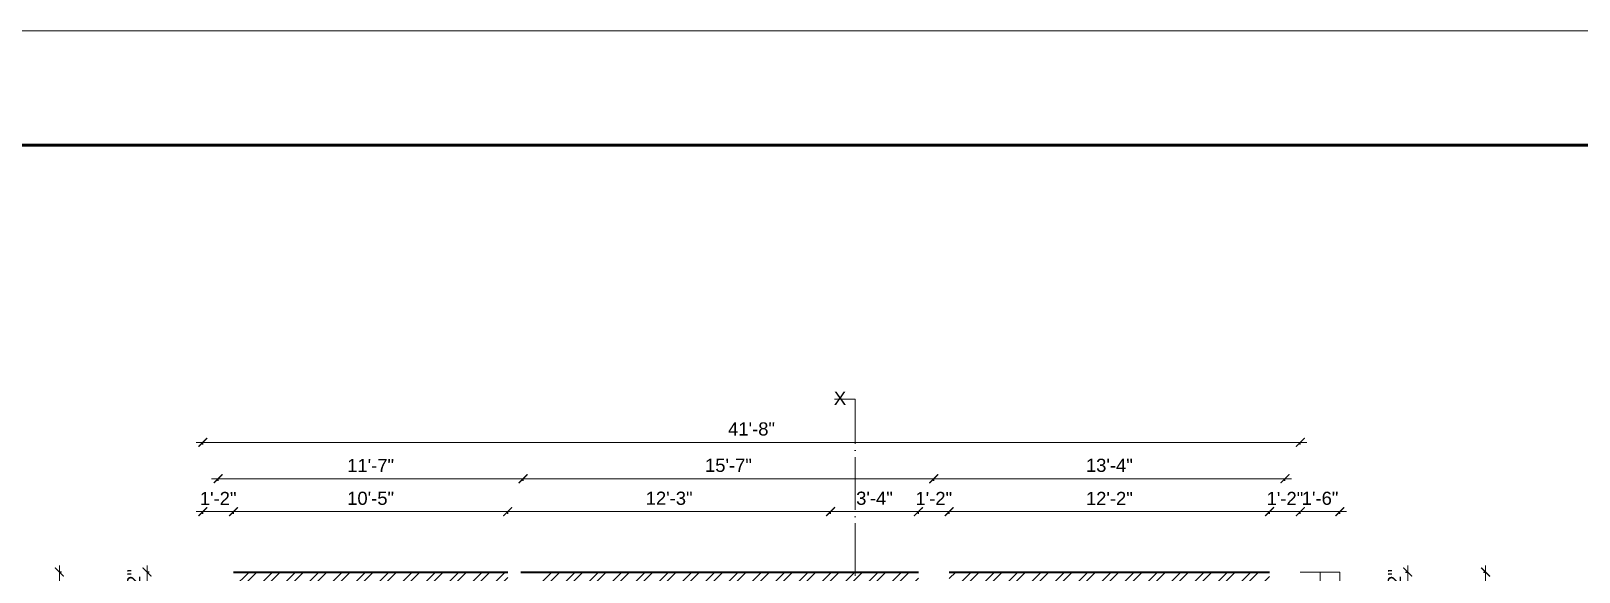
# Model space of a CAD drawing. Header units: inches. Extents: x -12071822 to 12321209, y -1222525 to 1319227.
# Drawn here: x 117110 to 117815, y 38097 to 38344 of the extents above; entities that cross this region are included whole.
import ezdxf

# ---------------------------------------------------------------- set-up
doc = ezdxf.new("R2010")
doc.units = ezdxf.units.IN
doc.header["$MEASUREMENT"] = 0
doc.header["$PDMODE"] = 35
doc.linetypes.add('ACAD_ISO04W100', pattern=[30, 24, -3, 0, -3])
for name, color, linetype, lineweight in [('BORDER', 7, 'Continuous', 60), ('Dimension', 130, 'Continuous', 9), ('Hatch', 9, 'Continuous', 9), ('SECTION', 7, 'ACAD_ISO04W100', 18), ('TEXT', 255, 'Continuous', 35), ('Walls', 11, 'Continuous', 35), ('Window', 3, 'Continuous', 0), ('Windows', 151, 'Continuous', 15)]:
    doc.layers.add(name, color=color, linetype=linetype, lineweight=lineweight)
doc.styles.get("Standard").update_dxf_attribs({"font": 'arial.ttf'})
doc.dimstyles.get("Standard").update_dxf_attribs({"dimtxt": 6, "dimasz": 4, "dimexe": 0, "dimexo": 6, "dimgap": 3, "dimtad": 1, "dimdec": 0, "dimzin": 0, "dimdsep": 46, "dimlunit": 4, "dimtxsty": 'Standard', "dimblk": 'ARCHTICK', "dimcen": 0.09, "dimdle": 3, "dimclrd": 256, "dimadec": 0, "dimazin": 0, "dimtfac": 1, "dimtdec": 0, "dimtofl": 0, "dimtmove": 0, "dimatfit": 3, "dimfxl": 1, "dimfxlon": 1, "dimtolj": 1, "dimtzin": 0, "dimlwd": -1, "dimarcsym": 0})
pattern_1 = [(45, (-5399.04, -708.714), (-5.30330086, 5.30330086), []), (45, (-5395.504, -708.714), (-5.30330086, 5.30330086), [])]

# ---------------------------------------------------------------- blocks, each defined once
blk = doc.blocks.new('_ArchTick')
at = {"color": 0, "linetype": 'ByBlock', "const_width": 0.15}
blk.add_lwpolyline([(-0.5, -0.5), (0.5, 0.5)], dxfattribs=at)
blk = doc.blocks.new('*D1620')
at = {"layer": 'Defpoints', "color": 0, "transparency": 16777216}
for p in [(117202.36, 38124.52), (117188.36, 38096.99), (117202.36, 38096.99)]:
    blk.add_point(p, dxfattribs=at)
at = {"layer": 'Dimension', "transparency": 16777216}
blk.add_line((117185.36, 38124.52), (117205.36, 38124.52), dxfattribs=at)
at = {"layer": 'Dimension', "color": 0, "lineweight": -2, "transparency": 16777216}
for p, q in [((117188.36, 38123.52), (117188.36, 38124.52)), ((117202.36, 38123.52), (117202.36, 38124.52))]:
    blk.add_line(p, q, dxfattribs=at)
at = {"layer": 'Dimension', "transparency": 16777216, "xscale": 4, "yscale": 4, "zscale": 4, "rotation": 180}
blk.add_blockref('_ArchTick', (117188.36, 38124.52), dxfattribs=at)
at = {"layer": 'Dimension', "transparency": 16777216, "xscale": 4, "yscale": 4, "zscale": 4}
blk.add_blockref('_ArchTick', (117202.36, 38124.52), dxfattribs=at)
at = {"layer": 'Dimension', "color": 0, "lineweight": -2, "transparency": 16777216, "insert": (117195.36, 38130.53), "char_height": 6, "attachment_point": 5}
blk.add_mtext('\\A1;1\'-2"', dxfattribs=at)
blk = doc.blocks.new('*D1621')
at = {"layer": 'Defpoints', "color": 0, "transparency": 16777216}
for p in [(117327.18, 38124.52), (117202.36, 38096.99), (117327.18, 38096.99)]:
    blk.add_point(p, dxfattribs=at)
at = {"layer": 'Dimension', "transparency": 16777216}
blk.add_line((117199.36, 38124.52), (117330.18, 38124.52), dxfattribs=at)
at = {"layer": 'Dimension', "color": 0, "lineweight": -2, "transparency": 16777216}
for p, q in [((117202.36, 38123.52), (117202.36, 38124.52)), ((117327.18, 38123.52), (117327.18, 38124.52))]:
    blk.add_line(p, q, dxfattribs=at)
at = {"layer": 'Dimension', "transparency": 16777216, "xscale": 4, "yscale": 4, "zscale": 4, "rotation": 180}
blk.add_blockref('_ArchTick', (117202.36, 38124.52), dxfattribs=at)
at = {"layer": 'Dimension', "transparency": 16777216, "xscale": 4, "yscale": 4, "zscale": 4}
blk.add_blockref('_ArchTick', (117327.18, 38124.52), dxfattribs=at)
at = {"layer": 'Dimension', "color": 0, "lineweight": -2, "transparency": 16777216, "insert": (117264.77, 38130.58), "char_height": 6, "attachment_point": 5}
blk.add_mtext('\\A1;10\'-5"', dxfattribs=at)
blk = doc.blocks.new('*D1622')
at = {"layer": 'Defpoints', "color": 0, "transparency": 16777216}
for p in [(117528.18, 38124.52), (117514.18, 38096.99), (117528.18, 38096.99)]:
    blk.add_point(p, dxfattribs=at)
at = {"layer": 'Dimension', "transparency": 16777216}
blk.add_line((117511.18, 38124.52), (117531.18, 38124.52), dxfattribs=at)
at = {"layer": 'Dimension', "color": 0, "lineweight": -2, "transparency": 16777216}
for p, q in [((117514.18, 38123.52), (117514.18, 38124.52)), ((117528.18, 38123.52), (117528.18, 38124.52))]:
    blk.add_line(p, q, dxfattribs=at)
at = {"layer": 'Dimension', "transparency": 16777216, "xscale": 4, "yscale": 4, "zscale": 4, "rotation": 180}
blk.add_blockref('_ArchTick', (117514.18, 38124.52), dxfattribs=at)
at = {"layer": 'Dimension', "transparency": 16777216, "xscale": 4, "yscale": 4, "zscale": 4}
blk.add_blockref('_ArchTick', (117528.18, 38124.52), dxfattribs=at)
at = {"layer": 'Dimension', "color": 0, "lineweight": -2, "transparency": 16777216, "insert": (117521.18, 38130.53), "char_height": 6, "attachment_point": 5}
blk.add_mtext('\\A1;1\'-2"', dxfattribs=at)
blk = doc.blocks.new('*D1623')
at = {"layer": 'Defpoints', "color": 0, "transparency": 16777216}
for p in [(117674.05, 38124.52), (117528.18, 38096.99), (117674.05, 38096.99)]:
    blk.add_point(p, dxfattribs=at)
at = {"layer": 'Dimension', "transparency": 16777216}
blk.add_line((117525.18, 38124.52), (117677.05, 38124.52), dxfattribs=at)
at = {"layer": 'Dimension', "color": 0, "lineweight": -2, "transparency": 16777216}
for p, q in [((117528.18, 38123.52), (117528.18, 38124.52)), ((117674.05, 38123.52), (117674.05, 38124.52))]:
    blk.add_line(p, q, dxfattribs=at)
at = {"layer": 'Dimension', "transparency": 16777216, "xscale": 4, "yscale": 4, "zscale": 4, "rotation": 180}
blk.add_blockref('_ArchTick', (117528.18, 38124.52), dxfattribs=at)
at = {"layer": 'Dimension', "transparency": 16777216, "xscale": 4, "yscale": 4, "zscale": 4}
blk.add_blockref('_ArchTick', (117674.05, 38124.52), dxfattribs=at)
at = {"layer": 'Dimension', "color": 0, "lineweight": -2, "transparency": 16777216, "insert": (117601.12, 38130.53), "char_height": 6, "attachment_point": 5}
blk.add_mtext('\\A1;12\'-2"', dxfattribs=at)
blk = doc.blocks.new('*D1624')
at = {"layer": 'Defpoints', "color": 0, "transparency": 16777216}
for p in [(117688.05, 38124.52), (117674.05, 38096.99), (117688.05, 38096.99)]:
    blk.add_point(p, dxfattribs=at)
at = {"layer": 'Dimension', "transparency": 16777216}
blk.add_line((117671.05, 38124.52), (117691.05, 38124.52), dxfattribs=at)
at = {"layer": 'Dimension', "color": 0, "lineweight": -2, "transparency": 16777216}
for p, q in [((117674.05, 38123.52), (117674.05, 38124.52)), ((117688.05, 38123.52), (117688.05, 38124.52))]:
    blk.add_line(p, q, dxfattribs=at)
at = {"layer": 'Dimension', "transparency": 16777216, "xscale": 4, "yscale": 4, "zscale": 4, "rotation": 180}
blk.add_blockref('_ArchTick', (117674.05, 38124.52), dxfattribs=at)
at = {"layer": 'Dimension', "transparency": 16777216, "xscale": 4, "yscale": 4, "zscale": 4}
blk.add_blockref('_ArchTick', (117688.05, 38124.52), dxfattribs=at)
at = {"layer": 'Dimension', "color": 0, "lineweight": -2, "transparency": 16777216, "insert": (117681.05, 38130.53), "char_height": 6, "attachment_point": 5}
blk.add_mtext('\\A1;1\'-2"', dxfattribs=at)
blk = doc.blocks.new('*D1625')
at = {"layer": 'Defpoints', "color": 0, "transparency": 16777216}
for p in [(117334.18, 38139.54), (117195.36, 38096.99), (117334.18, 38096.99)]:
    blk.add_point(p, dxfattribs=at)
at = {"layer": 'Dimension', "transparency": 16777216}
blk.add_line((117192.36, 38139.54), (117337.18, 38139.54), dxfattribs=at)
at = {"layer": 'Dimension', "color": 0, "lineweight": -2, "transparency": 16777216}
for p, q in [((117195.36, 38138.54), (117195.36, 38139.54)), ((117334.18, 38138.54), (117334.18, 38139.54))]:
    blk.add_line(p, q, dxfattribs=at)
at = {"layer": 'Dimension', "transparency": 16777216, "xscale": 4, "yscale": 4, "zscale": 4, "rotation": 180}
blk.add_blockref('_ArchTick', (117195.36, 38139.54), dxfattribs=at)
at = {"layer": 'Dimension', "transparency": 16777216, "xscale": 4, "yscale": 4, "zscale": 4}
blk.add_blockref('_ArchTick', (117334.18, 38139.54), dxfattribs=at)
at = {"layer": 'Dimension', "color": 0, "lineweight": -2, "transparency": 16777216, "insert": (117264.77, 38145.55), "char_height": 6, "attachment_point": 5}
blk.add_mtext('\\A1;11\'-7"', dxfattribs=at)
blk = doc.blocks.new('*D1626')
at = {"layer": 'Defpoints', "color": 0, "transparency": 16777216}
for p in [(117521.18, 38139.54), (117334.18, 38096.99), (117521.18, 38096.99)]:
    blk.add_point(p, dxfattribs=at)
at = {"layer": 'Dimension', "transparency": 16777216}
blk.add_line((117331.18, 38139.54), (117524.18, 38139.54), dxfattribs=at)
at = {"layer": 'Dimension', "color": 0, "lineweight": -2, "transparency": 16777216}
for p, q in [((117334.18, 38138.54), (117334.18, 38139.54)), ((117521.18, 38138.54), (117521.18, 38139.54))]:
    blk.add_line(p, q, dxfattribs=at)
at = {"layer": 'Dimension', "transparency": 16777216, "xscale": 4, "yscale": 4, "zscale": 4, "rotation": 180}
blk.add_blockref('_ArchTick', (117334.18, 38139.54), dxfattribs=at)
at = {"layer": 'Dimension', "transparency": 16777216, "xscale": 4, "yscale": 4, "zscale": 4}
blk.add_blockref('_ArchTick', (117521.18, 38139.54), dxfattribs=at)
at = {"layer": 'Dimension', "color": 0, "lineweight": -2, "transparency": 16777216, "insert": (117427.68, 38145.6), "char_height": 6, "attachment_point": 5}
blk.add_mtext('\\A1;15\'-7"', dxfattribs=at)
blk = doc.blocks.new('*D1627')
at = {"layer": 'Defpoints', "color": 0, "transparency": 16777216}
for p in [(117681.05, 38139.54), (117521.18, 38096.99), (117681.05, 38096.99)]:
    blk.add_point(p, dxfattribs=at)
at = {"layer": 'Dimension', "transparency": 16777216}
blk.add_line((117518.18, 38139.54), (117684.05, 38139.54), dxfattribs=at)
at = {"layer": 'Dimension', "color": 0, "lineweight": -2, "transparency": 16777216}
for p, q in [((117521.18, 38138.54), (117521.18, 38139.54)), ((117681.05, 38138.54), (117681.05, 38139.54))]:
    blk.add_line(p, q, dxfattribs=at)
at = {"layer": 'Dimension', "transparency": 16777216, "xscale": 4, "yscale": 4, "zscale": 4, "rotation": 180}
blk.add_blockref('_ArchTick', (117521.18, 38139.54), dxfattribs=at)
at = {"layer": 'Dimension', "transparency": 16777216, "xscale": 4, "yscale": 4, "zscale": 4}
blk.add_blockref('_ArchTick', (117681.05, 38139.54), dxfattribs=at)
at = {"layer": 'Dimension', "color": 0, "lineweight": -2, "transparency": 16777216, "insert": (117601.12, 38145.6), "char_height": 6, "attachment_point": 5}
blk.add_mtext('\\A1;13\'-4"', dxfattribs=at)
blk = doc.blocks.new('*D1557')
at = {"layer": 'Defpoints', "color": 0, "transparency": 16777216}
for p in [(117688.05, 38156.11), (117188.36, 38096.99), (117688.05, 38096.99)]:
    blk.add_point(p, dxfattribs=at)
at = {"layer": 'Dimension', "transparency": 16777216}
blk.add_line((117185.36, 38156.11), (117691.05, 38156.11), dxfattribs=at)
at = {"layer": 'Dimension', "color": 0, "lineweight": -2, "transparency": 16777216}
for p, q in [((117188.36, 38155.11), (117188.36, 38156.11)), ((117688.05, 38155.11), (117688.05, 38156.11))]:
    blk.add_line(p, q, dxfattribs=at)
at = {"layer": 'Dimension', "transparency": 16777216, "xscale": 4, "yscale": 4, "zscale": 4, "rotation": 180}
blk.add_blockref('_ArchTick', (117188.36, 38156.11), dxfattribs=at)
at = {"layer": 'Dimension', "transparency": 16777216, "xscale": 4, "yscale": 4, "zscale": 4}
blk.add_blockref('_ArchTick', (117688.05, 38156.11), dxfattribs=at)
at = {"layer": 'Dimension', "color": 0, "lineweight": -2, "transparency": 16777216, "insert": (117438.21, 38162.17), "char_height": 6, "attachment_point": 5}
blk.add_mtext('\\A1;41\'-8"', dxfattribs=at)
blk = doc.blocks.new('*D1628')
at = {"layer": 'Defpoints', "color": 0, "transparency": 16777216}
for p in [(117188.36, 38096.99), (117162.96, 38082.99), (117188.36, 38082.99)]:
    blk.add_point(p, dxfattribs=at)
at = {"layer": 'Dimension', "transparency": 16777216}
blk.add_line((117162.96, 38099.99), (117162.96, 38079.99), dxfattribs=at)
at = {"layer": 'Dimension', "color": 0, "lineweight": -2, "transparency": 16777216}
for p, q in [((117163.96, 38096.99), (117162.96, 38096.99)), ((117163.96, 38082.99), (117162.96, 38082.99))]:
    blk.add_line(p, q, dxfattribs=at)
at = {"layer": 'Dimension', "transparency": 16777216, "xscale": 4, "yscale": 4, "zscale": 4}
for p, rotation in [((117162.96, 38096.99), 90), ((117162.96, 38082.99), 270)]:
    blk.add_blockref('_ArchTick', p, dxfattribs=dict(at, rotation=rotation))
at = {"layer": 'Dimension', "color": 0, "lineweight": -2, "transparency": 16777216, "insert": (117156.95, 38089.99), "char_height": 6, "attachment_point": 5, "rotation": 90}
blk.add_mtext('\\A1;1\'-2"', dxfattribs=at)
blk = doc.blocks.new('*D1558')
at = {"layer": 'Defpoints', "color": 0, "transparency": 16777216}
for p in [(117188.36, 38096.99), (117123.05, 37844.49), (117313.18, 37844.49)]:
    blk.add_point(p, dxfattribs=at)
at = {"layer": 'Dimension', "transparency": 16777216}
blk.add_line((117123.05, 38099.99), (117123.05, 37841.49), dxfattribs=at)
at = {"layer": 'Dimension', "color": 0, "lineweight": -2, "transparency": 16777216}
for p, q in [((117124.05, 38096.99), (117123.05, 38096.99)), ((117124.05, 37844.49), (117123.05, 37844.49))]:
    blk.add_line(p, q, dxfattribs=at)
at = {"layer": 'Dimension', "transparency": 16777216, "xscale": 4, "yscale": 4, "zscale": 4}
for p, rotation in [((117123.05, 38096.99), 90), ((117123.05, 37844.49), 270)]:
    blk.add_blockref('_ArchTick', p, dxfattribs=dict(at, rotation=rotation))
at = {"layer": 'Dimension', "color": 0, "lineweight": -2, "transparency": 16777216, "insert": (117117.04, 37970.74), "char_height": 6, "attachment_point": 5, "rotation": 90}
blk.add_mtext("\\A1;21'", dxfattribs=at)
blk = doc.blocks.new('*D1646')
at = {"layer": 'Defpoints', "color": 0, "transparency": 16777216}
for p in [(117688.05, 38096.99), (117688.05, 38082.99), (117736.94, 38082.99)]:
    blk.add_point(p, dxfattribs=at)
at = {"layer": 'Dimension', "color": 0, "lineweight": -2, "transparency": 16777216}
for p, q in [((117735.94, 38096.99), (117736.94, 38096.99)), ((117735.94, 38082.99), (117736.94, 38082.99))]:
    blk.add_line(p, q, dxfattribs=at)
at = {"layer": 'Dimension', "transparency": 16777216}
blk.add_line((117736.94, 38099.99), (117736.94, 38079.99), dxfattribs=at)
at = {"layer": 'Dimension', "transparency": 16777216, "xscale": 4, "yscale": 4, "zscale": 4}
for p, rotation in [((117736.94, 38096.99), 90), ((117736.94, 38082.99), 270)]:
    blk.add_blockref('_ArchTick', p, dxfattribs=dict(at, rotation=rotation))
at = {"layer": 'Dimension', "color": 0, "lineweight": -2, "transparency": 16777216, "insert": (117730.93, 38089.99), "char_height": 6, "attachment_point": 5, "rotation": 90}
blk.add_mtext('\\A1;1\'-2"', dxfattribs=at)
blk = doc.blocks.new('*D1565')
at = {"layer": 'Defpoints', "color": 0, "transparency": 16777216}
for p in [(117688.05, 38096.99), (117772.39, 38096.99), (117688.05, 37844.49)]:
    blk.add_point(p, dxfattribs=at)
at = {"layer": 'Dimension', "color": 0, "lineweight": -2, "transparency": 16777216}
for p, q in [((117771.39, 38096.99), (117772.39, 38096.99)), ((117771.39, 37844.49), (117772.39, 37844.49))]:
    blk.add_line(p, q, dxfattribs=at)
at = {"layer": 'Dimension', "transparency": 16777216}
blk.add_line((117772.39, 37841.49), (117772.39, 38099.99), dxfattribs=at)
at = {"layer": 'Dimension', "transparency": 16777216, "xscale": 4, "yscale": 4, "zscale": 4}
for p, rotation in [((117772.39, 38096.99), 90), ((117772.39, 37844.49), 270)]:
    blk.add_blockref('_ArchTick', p, dxfattribs=dict(at, rotation=rotation))
at = {"layer": 'Dimension', "color": 0, "lineweight": -2, "transparency": 16777216, "insert": (117766.37, 37970.74), "char_height": 6, "attachment_point": 5, "rotation": 90}
blk.add_mtext("\\A1;21'", dxfattribs=at)
blk = doc.blocks.new('*D1566')
at = {"layer": 'Defpoints', "color": 0, "transparency": 16777216}
for p in [(117514.18, 38124.52), (117514.18, 38096.99), (117474.18, 38087.99)]:
    blk.add_point(p, dxfattribs=at)
at = {"layer": 'Dimension', "transparency": 16777216}
blk.add_line((117471.18, 38124.52), (117517.18, 38124.52), dxfattribs=at)
at = {"layer": 'Dimension', "color": 0, "lineweight": -2, "transparency": 16777216}
for p, q in [((117474.18, 38123.52), (117474.18, 38124.52)), ((117514.18, 38123.52), (117514.18, 38124.52))]:
    blk.add_line(p, q, dxfattribs=at)
at = {"layer": 'Dimension', "transparency": 16777216, "xscale": 4, "yscale": 4, "zscale": 4, "rotation": 180}
blk.add_blockref('_ArchTick', (117474.18, 38124.52), dxfattribs=at)
at = {"layer": 'Dimension', "transparency": 16777216, "xscale": 4, "yscale": 4, "zscale": 4}
blk.add_blockref('_ArchTick', (117514.18, 38124.52), dxfattribs=at)
at = {"layer": 'Dimension', "color": 0, "transparency": 16777216, "insert": (117494.18, 38130.59), "char_height": 6, "attachment_point": 5}
blk.add_mtext('\\A1;3\'-4"', dxfattribs=at)
blk = doc.blocks.new('*D1650')
at = {"layer": 'Defpoints', "color": 0, "transparency": 16777216}
for p in [(117474.18, 38124.52), (117327.18, 38096.99), (117474.18, 38087.99)]:
    blk.add_point(p, dxfattribs=at)
at = {"layer": 'Dimension', "transparency": 16777216}
blk.add_line((117324.18, 38124.52), (117477.18, 38124.52), dxfattribs=at)
at = {"layer": 'Dimension', "color": 0, "lineweight": -2, "transparency": 16777216}
for p, q in [((117327.18, 38123.52), (117327.18, 38124.52)), ((117474.18, 38123.52), (117474.18, 38124.52))]:
    blk.add_line(p, q, dxfattribs=at)
at = {"layer": 'Dimension', "transparency": 16777216, "xscale": 4, "yscale": 4, "zscale": 4, "rotation": 180}
blk.add_blockref('_ArchTick', (117327.18, 38124.52), dxfattribs=at)
at = {"layer": 'Dimension', "transparency": 16777216, "xscale": 4, "yscale": 4, "zscale": 4}
blk.add_blockref('_ArchTick', (117474.18, 38124.52), dxfattribs=at)
at = {"layer": 'Dimension', "color": 0, "transparency": 16777216, "insert": (117400.68, 38130.59), "char_height": 6, "attachment_point": 5}
blk.add_mtext('\\A1;12\'-3"', dxfattribs=at)
blk = doc.blocks.new('*D1791')
at = {"layer": 'Defpoints', "color": 0, "transparency": 16777216}
for p in [(117706.05, 38124.52), (117688.05, 38096.99), (117706.05, 38096.99)]:
    blk.add_point(p, dxfattribs=at)
at = {"layer": 'Dimension', "transparency": 16777216}
blk.add_line((117685.05, 38124.52), (117709.05, 38124.52), dxfattribs=at)
at = {"layer": 'Dimension', "color": 0, "lineweight": -2, "transparency": 16777216}
for p, q in [((117688.05, 38123.52), (117688.05, 38124.52)), ((117706.05, 38123.52), (117706.05, 38124.52))]:
    blk.add_line(p, q, dxfattribs=at)
at = {"layer": 'Dimension', "transparency": 16777216, "xscale": 4, "yscale": 4, "zscale": 4, "rotation": 180}
blk.add_blockref('_ArchTick', (117688.05, 38124.52), dxfattribs=at)
at = {"layer": 'Dimension', "transparency": 16777216, "xscale": 4, "yscale": 4, "zscale": 4}
blk.add_blockref('_ArchTick', (117706.05, 38124.52), dxfattribs=at)
at = {"layer": 'Dimension', "color": 0, "transparency": 16777216, "insert": (117697.05, 38130.58), "char_height": 6, "attachment_point": 5}
blk.add_mtext('\\A1;1\'-6"', dxfattribs=at)

msp = doc.modelspace()

# ---------------------------------------------------------------- hatches: boundary and pattern name
at = {"layer": 'Hatch'}
h = msp.add_hatch(dxfattribs=at)
h.set_pattern_fill('ANSI32', color=256, scale=20)
h.set_pattern_definition(pattern_1)
h.paths.add_polyline_path([(117202.36, 38096.99), (117202.36, 38087.99), (117327.18, 38087.99), (117327.18, 38096.99)])
h = msp.add_hatch(dxfattribs=at)
h.set_pattern_fill('ANSI32', color=256, scale=20)
h.set_pattern_definition(pattern_1)
h.paths.add_polyline_path([(117474.18, 38087.99), (117474.18, 38016.49), (117478.23, 38016.49), (117478.18, 38016.49), (117478.18, 38087.99), (117514.18, 38087.99), (117514.18, 38096.99), (117341.18, 38096.99), (117341.18, 38087.99)])
h = msp.add_hatch(dxfattribs=at)
h.set_pattern_fill('ANSI32', color=256, scale=20)
h.set_pattern_definition(pattern_1)
h.paths.add_polyline_path([(117528.18, 38096.99), (117528.18, 38087.99), (117674.05, 38087.99), (117674.05, 38096.99)])

# ---------------------------------------------------------------- linework, layer by layer
at = {"layer": 'BORDER'}
msp.add_lwpolyline([(118911.89, 38291.59), (118911.89, 36200.74), (115849.06, 36200.74), (115849.06, 38291.59)], close=True, dxfattribs=at)
at = {"layer": 'SECTION'}
for p, q in [((117485.34, 38175.79), (117475.91, 38175.79)), ((117485.34, 37764.12), (117485.34, 38175.79))]:
    msp.add_line(p, q, dxfattribs=at)
at = {"layer": 'Walls'}
for p, q in [((117202.36, 38096.99), (117327.18, 38096.99)), ((117333.18, 38096.99), (117514.18, 38096.99)), ((117528.18, 38096.99), (117674.05, 38096.99))]:
    msp.add_line(p, q, dxfattribs=at)
at = {"layer": 'Window'}
msp.add_lwpolyline([(118963.89, 38343.59), (118963.89, 36148.74), (115797.06, 36148.74), (115797.06, 38343.59)], close=True, dxfattribs=at)
at = {"layer": 'Windows'}
for p, q in [((117688.05, 38096.99), (117706.05, 38096.99)), ((117697.05, 38096.99), (117697.05, 37971.49)), ((117706.05, 37971.49), (117706.05, 38096.99))]:
    msp.add_line(p, q, dxfattribs=at)

# ---------------------------------------------------------------- texts
at = {"layer": 'TEXT', "insert": (117481.29, 38179.19), "char_height": 6, "attachment_point": 3}
msp.add_mtext_dynamic_manual_height_columns('X', width=18.7269, gutter_width=1, heights=[0], dxfattribs=at)

# ---------------------------------------------------------------- dimensions: what is measured, and where the dimension line sits
at = {"layer": 'Dimension', "lineweight": -2}
for base, p1, p2, picture, middle in [((117688.05, 38156.11), (117188.36, 38096.99), (117688.05, 38096.99), '*D1557', (117438.21, 38162.17)), ((117334.18, 38139.54), (117195.36, 38096.99), (117334.18, 38096.99), '*D1625', (117264.77, 38145.55)), ((117521.18, 38139.54), (117334.18, 38096.99), (117521.18, 38096.99), '*D1626', (117427.68, 38145.6)), ((117681.05, 38139.54), (117521.18, 38096.99), (117681.05, 38096.99), '*D1627', (117601.12, 38145.6)), ((117327.18, 38124.52), (117202.36, 38096.99), (117327.18, 38096.99), '*D1621', (117264.77, 38130.58)), ((117674.05, 38124.52), (117528.18, 38096.99), (117674.05, 38096.99), '*D1623', (117601.12, 38130.53))]:
    dim = msp.add_linear_dim(base=base, p1=p1, p2=p2, dimstyle='Standard', override={"dimtmove": 1}, dxfattribs=at)
    dim.commit()
    dim.dimension.update_dxf_attribs({"geometry": picture, "text_midpoint": middle})
for base, p1, p2, picture, middle in [((117202.36, 38124.52), (117188.36, 38096.99), (117202.36, 38096.99), '*D1620', (117195.36, 38124.52)), ((117528.18, 38124.52), (117514.18, 38096.99), (117528.18, 38096.99), '*D1622', (117521.18, 38124.52)), ((117688.05, 38124.52), (117674.05, 38096.99), (117688.05, 38096.99), '*D1624', (117681.05, 38124.52))]:
    dim = msp.add_linear_dim(base=base, p1=p1, p2=p2, dimstyle='Standard', override={"dimtmove": 1}, dxfattribs=at)
    dim.commit()
    dim.dimension.update_dxf_attribs({"geometry": picture, "text_midpoint": middle, "dimtype": 160})
at = {"layer": 'Dimension'}
for base, p1, p2, picture, middle in [((117474.18, 38124.52), (117327.18, 38096.99), (117474.18, 38087.99), '*D1650', (117400.68, 38130.59)), ((117514.18, 38124.52), (117474.18, 38087.99), (117514.18, 38096.99), '*D1566', (117494.18, 38130.59))]:
    dim = msp.add_linear_dim(base=base, p1=p1, p2=p2, dimstyle='Standard', override={"dimtmove": 1}, dxfattribs=at)
    dim.commit()
    dim.dimension.update_dxf_attribs({"geometry": picture, "text_midpoint": middle})
dim = msp.add_linear_dim(base=(117706.05, 38124.52), p1=(117688.05, 38096.99), p2=(117706.05, 38096.99), dimstyle='Standard', override={"dimtmove": 1}, dxfattribs=at)
dim.commit()
dim.dimension.update_dxf_attribs({"geometry": '*D1791', "text_midpoint": (117697.05, 38124.52), "dimtype": 160})
at = {"layer": 'Dimension', "lineweight": -2}
for base, p1, p2, picture, middle in [((117123.0506, 37844.4903), (117188.3618, 38096.9878), (117313.1791, 37844.4903), '*D1558', (117117.0383, 37970.739)), ((117772.3855, 38096.9878), (117688.0542, 37844.4903), (117688.0542, 38096.9878), '*D1565', (117766.3733, 37970.739))]:
    dim = msp.add_linear_dim(base=base, p1=p1, p2=p2, angle=90, dimstyle='Standard', override={"dimtmove": 1}, dxfattribs=at)
    dim.commit()
    dim.dimension.update_dxf_attribs({"geometry": picture, "text_midpoint": middle})
for base, p1, p2, picture, middle in [((117162.96, 38082.99), (117188.36, 38096.99), (117188.36, 38082.99), '*D1628', (117162.96, 38089.99)), ((117736.94, 38082.99), (117688.05, 38096.99), (117688.05, 38082.99), '*D1646', (117736.94, 38089.99))]:
    dim = msp.add_linear_dim(base=base, p1=p1, p2=p2, angle=90, dimstyle='Standard', override={"dimtmove": 1}, dxfattribs=at)
    dim.commit()
    dim.dimension.update_dxf_attribs({"geometry": picture, "text_midpoint": middle, "dimtype": 160})

doc.saveas('drawing.dxf')
